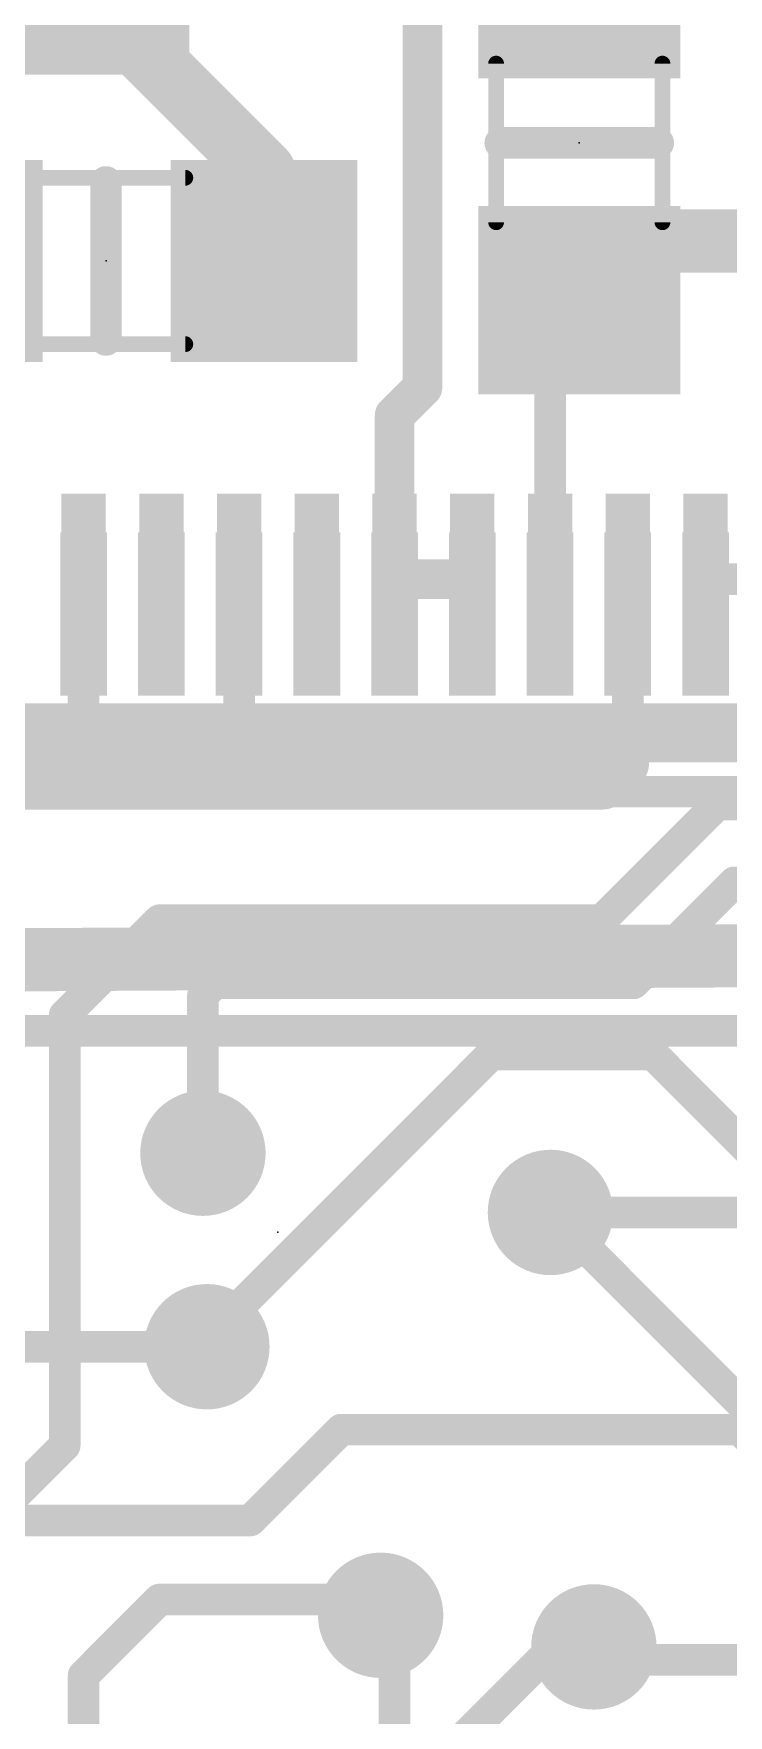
# Model space of a CAD drawing. Extents: x -6.5 to 37.6, y -9.6 to 64.3.
# Drawn here: x 12.4 to 16.87, y 37.66 to 48.47 of the extents above; entities that cross this region are included whole.
import ezdxf

# ---------------------------------------------------------------- set-up
doc = ezdxf.new("R2010")
doc.units = 0
for name, color, linetype in [('1', 12, 'CONTINUOUS'), ('16', 132, 'CONTINUOUS'), ('18', 110, 'CONTINUOUS'), ('21', 40, 'CONTINUOUS'), ('23', 53, 'CONTINUOUS'), ('51', 253, 'CONTINUOUS')]:
    doc.layers.add(name, color=color, linetype=linetype)

# ---------------------------------------------------------------- blocks, each defined once
blk = doc.blocks.new('RECT')
blk.add_solid([(-0.5, -0.5), (0.5, -0.5), (-0.5, 0.5), (0.5, 0.5)])
blk = doc.blocks.new('ROUNDV')
at = {"const_width": 0.5}
blk.add_lwpolyline([(0, -0.25, 1), (0, 0.25, 1), (0, -0.25)], format="xyb", dxfattribs=at)

msp = doc.modelspace()

# ---------------------------------------------------------------- linework, layer by layer
at = {"layer": '1'}
for points, const_width in [([(13.88, 47.588), (12.7, 48.768)], 0.4064), ([(14.9, 46.1999), (14.9, 48.7999)], 0.254), ([(13.88, 47.013), (13.88, 47.588)], 0.4064), ([(15.9, 47.141), (15.708, 47.141)], 0.4064), ([(17.856, 47.141), (15.9, 47.141)], 0.4064), ([(15.708, 46.949), (15.9, 47.141)], 0.2032), ([(15.708, 46.756), (15.708, 46.949)], 0.2032), ([(15.708, 46.756), (15.908, 46.756)], 0.254), ([(15.72, 46.568), (15.908, 46.756)], 0.2032), ([(15.72, 44.967), (15.72, 46.568)], 0.2032), ([(14.72, 46.0199), (14.9, 46.1999)], 0.254), ([(14.72, 44.967), (14.72, 46.0199)], 0.254), ([(12.72, 44.967), (12.72, 43.708)], 0.2032), ([(13.72, 44.967), (13.72, 43.7856)], 0.2032), ([(14.72, 44.967), (15.22, 44.967)], 0.254), ([(16.22, 44.967), (16.22, 43.8552)], 0.2032), ([(16.72, 44.967), (17.7998, 44.967)], 0.2032), ([(16.0528, 43.688), (16.1544, 43.7896)], 0.4064), ([(16.22, 43.8552), (16.1544, 43.7896)], 0.2032), ([(11.0744, 43.688), (12.7, 43.688)], 0.4064), ([(12.7, 43.688), (13.8176, 43.688)], 0.4064), ([(12.72, 43.708), (12.7, 43.688)], 0.2032), ([(13.8176, 43.688), (16.0528, 43.688)], 0.4064), ([(13.72, 43.7856), (13.8176, 43.688)], 0.2032), ([(16.7962, 43.517), (16.0528, 42.7736)], 0.2032), ([(18.17, 43.517), (16.7962, 43.517)], 0.2032), ([(16.9058, 43.017), (16.256, 42.3672)], 0.2032), ([(18.17, 43.017), (16.9058, 43.017)], 0.2032), ([(13.208, 42.7736), (12.5984, 42.164)], 0.2032), ([(16.0528, 42.7736), (13.208, 42.7736)], 0.2032), ([(13.5636, 42.3672), (13.4874, 42.291)], 0.2032), ([(16.256, 42.3672), (13.5636, 42.3672)], 0.2032), ([(13.4874, 42.291), (13.4874, 41.275)], 0.2032), ([(12.5984, 42.164), (12.5984, 39.3954)], 0.2032), ([(13.462, 40.0304), (15.3416, 41.91)], 0.2032), ([(16.383, 41.91), (15.3416, 41.91)], 0.2032), ([(17.272, 41.021), (16.383, 41.91)], 0.2032), ([(17.0996, 39.517), (15.7226, 40.894)], 0.2032), ([(13.5128, 40.0304), (13.462, 40.0304)], 0.2032), ([(10.668, 37.465), (12.5984, 39.3954)], 0.2032), ([(12.72, 37.9168), (13.208, 38.4048)], 0.2032), ([(13.208, 38.4048), (14.5288, 38.4048)], 0.2032), ([(14.5288, 38.4048), (14.6304, 38.3032)], 0.2032), ([(14.72, 38.2136), (14.6304, 38.3032)], 0.2032), ([(14.72, 36.567), (14.72, 38.2136)], 0.2032), ([(16.002, 38.1), (16.085, 38.017)], 0.2032), ([(16.085, 38.017), (18.17, 38.017)], 0.2032), ([(12.72, 36.567), (12.72, 37.9168)], 0.2032)]:
    msp.add_lwpolyline(points, dxfattribs=dict(at, const_width=const_width))
for points, const_width in [([(13.9816, 47.588, 1), (13.7784, 47.588)], 0.2032), ([(13.8082, 47.5162, 1), (13.9518, 47.6598)], 0.2032), ([(15.708, 47.2426, 1), (15.708, 47.0394)], 0.2032), ([(15.9, 47.2426, 1), (15.9, 47.0394)], 0.2032), ([(15.9, 47.0394, 1), (15.9, 47.2426)], 0.2032), ([(15.9359, 47.1051, 1), (15.864, 47.1769)], 0.1016), ([(13.7784, 47.013, 1), (13.9816, 47.013)], 0.2032), ([(15.7588, 46.949, 1), (15.6572, 46.949)], 0.1016), ([(15.6721, 46.985, 1), (15.7439, 46.9131)], 0.1016), ([(15.708, 46.8195, 1), (15.708, 46.6925)], 0.127), ([(15.9439, 46.7201, 1), (15.8721, 46.7919)], 0.1016), ([(15.908, 46.6925, 1), (15.908, 46.8195)], 0.127), ([(15.6572, 46.756, 1), (15.7588, 46.756)], 0.1016), ([(15.7708, 46.568, 1), (15.6692, 46.568)], 0.1016), ([(15.6841, 46.6039, 1), (15.7559, 46.5321)], 0.1016), ([(14.9449, 46.155, 1), (14.8551, 46.2448)], 0.127), ([(14.8365, 46.1999, 1), (14.9635, 46.1999)], 0.127), ([(14.7835, 46.0199, 1), (14.6565, 46.0199)], 0.127), ([(14.6751, 46.0648, 1), (14.7649, 45.975)], 0.127), ([(12.7708, 44.967, 1), (12.6692, 44.967)], 0.1016), ([(13.7708, 44.967, 1), (13.6692, 44.967)], 0.1016), ([(14.72, 45.0305, 1), (14.72, 44.9035)], 0.127), ([(14.6565, 44.967, 1), (14.7835, 44.967)], 0.127), ([(15.22, 44.9035, 1), (15.22, 45.0305)], 0.127), ([(15.6692, 44.967, 1), (15.7708, 44.967)], 0.1016), ([(16.2708, 44.967, 1), (16.1692, 44.967)], 0.1016), ([(16.72, 45.0178, 1), (16.72, 44.9162)], 0.1016), ([(16.2262, 43.7178, 1), (16.0826, 43.8614)], 0.2032), ([(16.2559, 43.8193, 1), (16.1841, 43.8911)], 0.1016), ([(12.7, 43.7896, 1), (12.7, 43.5864)], 0.2032), ([(12.7, 43.5864, 1), (12.7, 43.7896)], 0.2032), ([(12.7559, 43.6721, 1), (12.6841, 43.7439)], 0.1016), ([(13.8176, 43.7896, 1), (13.8176, 43.5864)], 0.2032), ([(13.7559, 43.8215, 1), (13.6841, 43.7497)], 0.1016), ([(13.6692, 43.7856, 1), (13.7708, 43.7856)], 0.1016), ([(13.8176, 43.5864, 1), (13.8176, 43.7896)], 0.2032), ([(15.981, 43.7598, 1), (16.1246, 43.6162)], 0.2032), ([(16.0528, 43.5864, 1), (16.0528, 43.7896)], 0.2032), ([(16.1185, 43.8255, 1), (16.1903, 43.7537)], 0.1016), ([(16.1692, 43.8552, 1), (16.2708, 43.8552)], 0.1016), ([(12.6641, 43.7239, 1), (12.7359, 43.6521)], 0.1016), ([(12.6692, 43.708, 1), (12.7708, 43.708)], 0.1016), ([(13.7817, 43.6521, 1), (13.8535, 43.7239)], 0.1016), ([(16.7962, 43.5678, 1), (16.7962, 43.4662)], 0.1016), ([(16.8321, 43.4811, 1), (16.7603, 43.5529)], 0.1016), ([(16.9058, 43.0678, 1), (16.9058, 42.9662)], 0.1016), ([(16.9417, 42.9811, 1), (16.8699, 43.0529)], 0.1016), ([(13.208, 42.8244, 1), (13.208, 42.7228)], 0.1016), ([(13.2439, 42.7377, 1), (13.1721, 42.8095)], 0.1016), ([(16.0169, 42.8095, 1), (16.0887, 42.7377)], 0.1016), ([(16.0528, 42.7228, 1), (16.0528, 42.8244)], 0.1016), ([(13.5636, 42.418, 1), (13.5636, 42.3164)], 0.1016), ([(13.5995, 42.3313, 1), (13.5277, 42.4031)], 0.1016), ([(16.2201, 42.4031, 1), (16.2919, 42.3313)], 0.1016), ([(16.256, 42.3164, 1), (16.256, 42.418)], 0.1016), ([(13.5382, 42.291, 1), (13.4366, 42.291)], 0.1016), ([(13.4515, 42.3269, 1), (13.5233, 42.2551)], 0.1016), ([(12.6492, 42.164, 1), (12.5476, 42.164)], 0.1016), ([(12.5625, 42.1999, 1), (12.6343, 42.1281)], 0.1016), ([(15.3416, 41.9608, 1), (15.3416, 41.8592)], 0.1016), ([(15.3775, 41.8741, 1), (15.3057, 41.9459)], 0.1016), ([(16.4189, 41.9459, 1), (16.3471, 41.8741)], 0.1016), ([(16.383, 41.8592, 1), (16.383, 41.9608)], 0.1016), ([(13.4366, 41.275, 1), (13.5382, 41.275)], 0.1016), ([(15.7585, 40.9299, 1), (15.6867, 40.8581)], 0.1016), ([(13.462, 40.0812, 1), (13.462, 39.9796)], 0.1016), ([(13.5128, 39.9796, 1), (13.5128, 40.0812)], 0.1016), ([(13.4261, 40.0663, 1), (13.4979, 39.9945)], 0.1016), ([(12.6343, 39.3595, 1), (12.5625, 39.4313)], 0.1016), ([(12.5476, 39.3954, 1), (12.6492, 39.3954)], 0.1016), ([(13.208, 38.4556, 1), (13.208, 38.354)], 0.1016), ([(13.2439, 38.3689, 1), (13.1721, 38.4407)], 0.1016), ([(14.5647, 38.4407, 1), (14.4929, 38.3689)], 0.1016), ([(14.5288, 38.354, 1), (14.5288, 38.4556)], 0.1016), ([(14.6663, 38.3391, 1), (14.5945, 38.2673)], 0.1016), ([(14.5945, 38.2673, 1), (14.6663, 38.3391)], 0.1016), ([(14.7708, 38.2136, 1), (14.6692, 38.2136)], 0.1016), ([(14.6841, 38.1777, 1), (14.7559, 38.2495)], 0.1016), ([(16.0379, 38.1359, 1), (15.9661, 38.0641)], 0.1016), ([(16.085, 38.0678, 1), (16.085, 37.9662)], 0.1016), ([(16.0491, 37.9811, 1), (16.1209, 38.0529)], 0.1016), ([(12.7708, 37.9168, 1), (12.6692, 37.9168)], 0.1016), ([(12.6841, 37.9527, 1), (12.7559, 37.8809)], 0.1016)]:
    msp.add_lwpolyline(points, format="xyb", dxfattribs=dict(at, const_width=const_width))
at = {"layer": '16'}
for points, const_width in [([(5.3784, 43.8912), (21.844, 43.8912)], 0.2032), ([(6.3015, 43.5999), (20.0017, 43.5999)], 0.2032), ([(8.9, 42.4999), (21.5392, 42.5704)], 0.4064), ([(20.32, 42.0624), (9.5625, 42.0624)], 0.2032), ([(15.7226, 40.894), (17.7292, 40.894)], 0.2032), ([(13.5128, 40.0304), (11.684, 40.0304)], 0.2032), ([(13.7922, 38.9128), (14.3764, 39.497)], 0.2032), ([(14.3764, 39.497), (16.9418, 39.497)], 0.2032), ([(16.9418, 39.497), (17.8562, 38.5826)], 0.2032), ([(11.176, 38.9128), (13.7922, 38.9128)], 0.2032), ([(14.478, 36.83), (15.748, 38.1)], 0.2032), ([(15.748, 38.1), (16.002, 38.1)], 0.2032)]:
    msp.add_lwpolyline(points, dxfattribs=dict(at, const_width=const_width))
at = {"layer": '16', "const_width": 0.1016}
for points in [[(15.7226, 40.9448, 1), (15.7226, 40.8432)], [(13.5128, 39.9796, 1), (13.5128, 40.0812)], [(14.3764, 39.5478, 1), (14.3764, 39.4462)], [(14.4123, 39.4611, 1), (14.3405, 39.5329)], [(16.9777, 39.5329, 1), (16.9059, 39.4611)], [(13.7563, 38.9487, 1), (13.8281, 38.8769)], [(13.7922, 38.862, 1), (13.7922, 38.9636)], [(15.748, 38.1508, 1), (15.748, 38.0492)], [(15.7839, 38.0641, 1), (15.7121, 38.1359)], [(16.002, 38.0492, 1), (16.002, 38.1508)]]:
    msp.add_lwpolyline(points, format="xyb", dxfattribs=at)
at = {"layer": '21', "const_width": 0.2032}
for points in [[(16.416, 47.772), (15.4, 47.772)], [(12.864, 46.505), (12.864, 47.521)], [(16.97, 44.067), (10.97, 44.067)]]:
    msp.add_lwpolyline(points, dxfattribs=at)
at = {"layer": '21', "const_width": 0.1016}
for points in [[(15.4, 47.8228, 1), (15.4, 47.7212)], [(16.416, 47.7212, 1), (16.416, 47.8228)], [(12.9148, 47.521, 1), (12.8132, 47.521)], [(12.8132, 46.505, 1), (12.9148, 46.505)]]:
    msp.add_lwpolyline(points, format="xyb", dxfattribs=at)
at = {"layer": '23'}
for p in [(15.908, 47.772), (12.864, 47.013), (13.97, 40.767)]:
    msp.add_point(p, dxfattribs=at)
at = {"layer": '51'}
for points, const_width in [([(15.373, 48.282), (15.373, 47.262)], 0.1016), ([(16.443, 48.282), (16.443, 47.262)], 0.1016), ([(13.374, 47.548), (12.354, 47.548)], 0.1016), ([(13.374, 46.478), (12.354, 46.478)], 0.1016), ([(16.97, 44.067), (10.97, 44.067)], 0.2032)]:
    msp.add_lwpolyline(points, dxfattribs=dict(at, const_width=const_width))
at = {"layer": '51', "const_width": 0.0508}
for points in [[(15.3984, 48.282, 1), (15.3476, 48.282)], [(16.4684, 48.282, 1), (16.4176, 48.282)], [(13.374, 47.5226, 1), (13.374, 47.5734)], [(15.3476, 47.262, 1), (15.3984, 47.262)], [(16.4176, 47.262, 1), (16.4684, 47.262)], [(13.374, 46.4526, 1), (13.374, 46.5034)]]:
    msp.add_lwpolyline(points, format="xyb", dxfattribs=at)

# ---------------------------------------------------------------- block references
at = {"layer": '1'}
for p, xscale, yscale, rotation in [((12.7, 49.512), 2.6, 1.4, 270), ((15.908, 48.788), 1.2, 1.3, 270), ((11.848, 47.013), 1.2, 1.3, 180), ((13.88, 47.013), 1.2, 1.3, 180), ((15.908, 46.756), 1.2, 1.3, 270)]:
    msp.add_blockref('RECT', p, dxfattribs=dict(at, xscale=xscale, yscale=yscale, rotation=rotation))
at = {"layer": '1', "xscale": 0.285, "yscale": 1.1}
for p in [(12.72, 44.967), (13.22, 44.967), (13.72, 44.967), (14.22, 44.967), (14.72, 44.967), (15.22, 44.967), (15.72, 44.967), (16.22, 44.967), (16.72, 44.967)]:
    msp.add_blockref('RECT', p, dxfattribs=at)
at = {"layer": '18', "xscale": 0.8064, "yscale": 0.8064}
for p in [(13.4874, 41.275), (13.4874, 41.275), (15.7226, 40.894), (15.7226, 40.894), (13.5128, 40.0304), (13.5128, 40.0304), (14.6304, 38.3032), (14.6304, 38.3032), (16.002, 38.1), (16.002, 38.1)]:
    msp.add_blockref('ROUNDV', p, dxfattribs=at)
at = {"layer": '51', "yscale": 1.3}
for p, xscale, rotation in [((15.908, 48.4804), 0.5832, 270), ((12.1608, 47.013), 0.5936, 180), ((13.5724, 47.013), 0.5832, 180), ((15.908, 47.0688), 0.5936, 270)]:
    msp.add_blockref('RECT', p, dxfattribs=dict(at, xscale=xscale, rotation=rotation))
at = {"layer": '51', "xscale": 0.3002, "yscale": 1.0498}
for p in [(12.72, 44.742), (13.22, 44.742), (13.72, 44.742), (14.22, 44.742), (14.72, 44.742), (15.22, 44.742), (15.72, 44.742), (16.22, 44.742), (16.72, 44.742)]:
    msp.add_blockref('RECT', p, dxfattribs=at)

doc.saveas('drawing.dxf')
